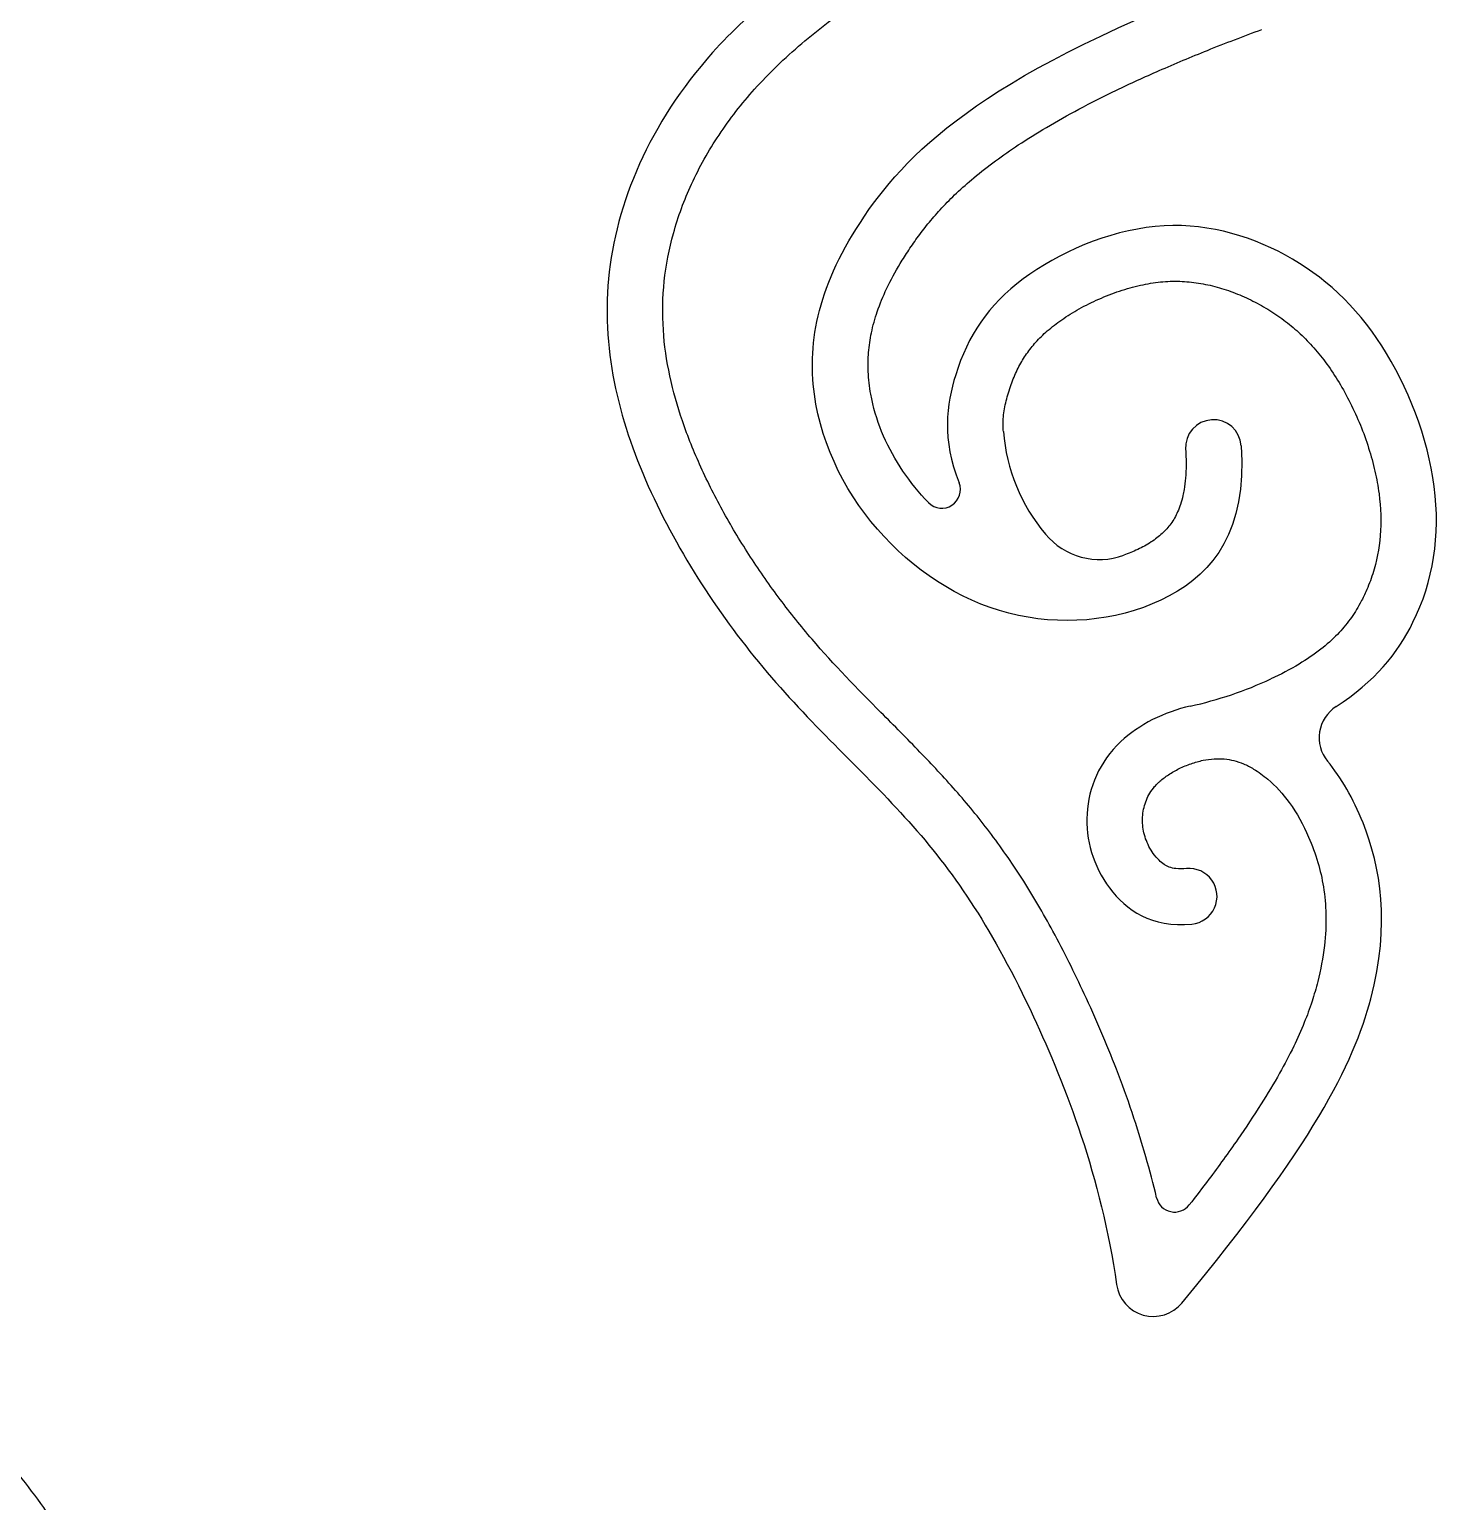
# Model space of a CAD drawing. Header units: millimetres. Extents: x -146 to 156, y -171 to 172.
# Drawn here: x 52.35 to 92.98, y 40.56 to 82.94 of the extents above; entities that cross this region are included whole.
import ezdxf

# ---------------------------------------------------------------- set-up
doc = ezdxf.new("R2010")
doc.units = ezdxf.units.MM
doc.header["$MEASUREMENT"] = 0
doc.layers.add('Layer 03', color=5, linetype='Continuous')

msp = doc.modelspace()

# ---------------------------------------------------------------- linework, layer by layer
at = {"layer": 'Layer 03'}
for centre, radius, start, end in [((86.437, 70.903), 0.802, 3.7052, 183.7052), ((85.599, 71.774), 5.225, 184.5144, 220.074), ((78.62, 69.691), 0.534, 224.1568, 21.6006), ((83.167, 69.728), 2.047, 220.074, 289.6731), ((83.387, 74.356), 11.155, 282.3449, 294.9634), ((90.552, 62.549), 1.069, 122.9395, 219.0813), ((85.74, 57.982), 0.802, 275.556, 95.556), ((85.322, 49.426), 0.534, 193.3554, 322.2007), ((84.707, 46.955), 1.069, 188.2314, 320.3695)]:
    msp.add_arc(centre, radius, start, end, dxfattribs=at)
for points, knots in [([(84.802, 49.303), (84.708, 49.698), (84.38, 50.952), (83.714, 52.923), (82.786, 55.079), (81.875, 56.915), (80.965, 58.478), (80.022, 59.831), (79.033, 61.034), (77.974, 62.164), (76.561, 63.579), (75.169, 65.002), (73.949, 66.526), (73.1, 67.738), (72.333, 69.009), (71.671, 70.317), (71.137, 71.634), (70.76, 72.956), (70.563, 74.31), (70.587, 75.698), (70.865, 77.116), (71.391, 78.539), (72.179, 79.939), (73.047, 81.05), (73.874, 81.903), (74.583, 82.546), (75.347, 83.159), (76.149, 83.731), (76.973, 84.251), (77.799, 84.709), (79.902, 85.71), (82.017, 86.517), (83.95, 87.074)], [4.655853, 4.655853, 4.655853, 4.655853, 5.795658, 8.293337, 10.491413, 12.380239, 14.043519, 15.563997, 17.005874, 18.412416, 19.909717, 22.621352, 23.994014, 25.383331, 26.775225, 28.157231, 29.497708, 30.757584, 32.010635, 33.326218, 34.639534, 36.053749, 37.570953, 39.134841, 40.002098, 40.902787, 41.82238, 42.749916, 43.666862, 44.554532, 45.401241, 46.102206, 46.102206, 46.102206, 46.102206]), ([(76.038, 85.549), (74.559, 84.657), (70.781, 81.636), (68.269, 75.631), (69.911, 69.509), (73.597, 64.016), (77.998, 60.126), (80.921, 55.789), (83.2, 49.912), (83.65, 46.802)], [-46.357918, -46.357918, -46.357918, -46.357918, -42.089993, -35.074994, -28.059995, -21.044996, -14.029997, -7.014998, -1.426646, -1.426646, -1.426646, -1.426646]), ([(87.237, 70.955), (87.396, 68.499), (85.491, 66.141), (80.7, 65.562), (76.658, 68.032), (74.411, 72.339), (75.401, 77.261), (80.036, 81.777), (87.28, 84.446)], [0, 0, 0, 0, 6.101392, 12.202784, 18.304176, 24.405568, 30.50696, 36.60835, 36.60835, 36.60835, 36.60835]), ([(78.236, 69.319), (78.201, 69.355), (77.899, 69.674), (77.391, 70.325), (76.856, 71.343), (76.577, 72.284), (76.488, 73.055), (76.498, 73.649), (76.584, 74.229), (76.757, 74.846), (77.033, 75.516), (77.353, 76.101), (77.67, 76.599), (77.948, 76.997), (78.263, 77.404), (78.628, 77.818), (79.054, 78.247), (79.767, 78.879), (80.634, 79.51), (81.659, 80.148), (82.601, 80.674), (83.684, 81.22), (84.919, 81.784), (86.316, 82.368), (87.309, 82.748), (87.834, 82.942)], [9.39333, 9.39333, 9.39333, 9.39333, 9.535119, 10.626425, 11.702329, 12.750196, 13.365156, 13.877365, 14.414833, 15.005001, 15.673954, 16.444923, 16.874681, 17.330552, 17.807472, 18.318799, 18.87916, 19.502739, 20.992569, 21.884667, 22.890332, 24.020986, 25.287684, 26.701104, 28.271924, 28.271924, 28.271924, 28.271924]), ([(89.971, 63.446), (91.083, 64.166), (92.607, 66.044), (93.188, 69.698), (91.462, 74.151), (88.689, 76.688), (84.836, 77.756), (80.538, 75.89), (78.918, 73.436), (78.62, 71.143), (79.117, 69.888)], [-46.068519, -46.068519, -46.068519, -46.068519, -42.966569, -38.882851, -34.799133, -30.715414, -26.631696, -22.547978, -18.46426, -15.327772, -15.327772, -15.327772, -15.327772]), ([(80.391, 71.363), (80.389, 71.391), (80.382, 71.496), (80.382, 71.676), (80.411, 71.983), (80.478, 72.291), (80.571, 72.598), (80.677, 72.894), (80.829, 73.234), (81.053, 73.607), (81.327, 73.951), (81.665, 74.281), (82.084, 74.601), (82.58, 74.909), (83.138, 75.187), (83.729, 75.417), (84.325, 75.585), (84.905, 75.683), (85.466, 75.701), (86.011, 75.649), (86.547, 75.533), (87.072, 75.358), (87.58, 75.129), (88.066, 74.856), (88.522, 74.541), (88.947, 74.18), (89.345, 73.77), (89.719, 73.303), (90.069, 72.773), (90.391, 72.185), (90.677, 71.552), (90.915, 70.894), (91.096, 70.232), (91.25, 69.393), (91.284, 68.392), (91.102, 67.441), (90.857, 66.803), (90.641, 66.365), (90.378, 65.945), (90, 65.498), (89.509, 65.062), (88.868, 64.629), (88.372, 64.371), (88.095, 64.242)], [3.660677, 3.660677, 3.660677, 3.660677, 3.738925, 3.954636, 4.166033, 4.604229, 4.838241, 5.064941, 5.486252, 5.883453, 6.283916, 6.716734, 7.207826, 7.762183, 8.353453, 8.954881, 9.541332, 10.089008, 10.603559, 11.112063, 11.622907, 12.140236, 12.663526, 13.187043, 13.702018, 14.218608, 14.74883, 15.304504, 15.897089, 16.529465, 17.185136, 17.845387, 18.492278, 19.108085, 20.237991, 21.289295, 21.806397, 22.15199, 22.661844, 23.192979, 23.79135, 24.500945, 25.35906, 25.35906, 25.35906, 25.35906]), ([(85.637, 70.852), (85.647, 70.705), (85.656, 70.429), (85.641, 70.042), (85.606, 69.745), (85.557, 69.491), (85.498, 69.275), (85.393, 68.998), (85.229, 68.707), (84.965, 68.415), (84.697, 68.213), (84.392, 68.03), (84.127, 67.904), (83.925, 67.826), (83.856, 67.801)], [0, 0, 0, 0, 0.413627, 0.774111, 1.086314, 1.252476, 1.498965, 1.713975, 2.084125, 2.432063, 2.812135, 3.023054, 3.429882, 3.632969, 3.632969, 3.632969, 3.632969]), ([(85.772, 63.458), (85.027, 63.295), (83.401, 62.473), (82.538, 60.364), (83.19, 58.105), (84.657, 57.071), (85.818, 57.184)], [17.82791, 17.82791, 17.82791, 17.82791, 21.364458, 25.637349, 29.910241, 34.183133, 34.183133, 34.183133, 34.183133]), ([(85.663, 58.78), (85.561, 58.77), (85.392, 58.766), (85.199, 58.808), (85.088, 58.858), (84.986, 58.918), (84.852, 59.032), (84.655, 59.27), (84.467, 59.627), (84.392, 60.014), (84.398, 60.319), (84.446, 60.616), (84.561, 60.899), (84.72, 61.117), (84.823, 61.227), (84.951, 61.346), (85.153, 61.498), (85.454, 61.668), (85.789, 61.807), (86.128, 61.903), (86.449, 61.949), (86.748, 61.946), (87.032, 61.897), (87.317, 61.8), (87.65, 61.627), (88.121, 61.283), (88.696, 60.643), (89.151, 59.809), (89.455, 58.98), (89.626, 58.233), (89.698, 57.428), (89.65, 56.51), (89.49, 55.674), (89.278, 54.938), (89.049, 54.315), (88.738, 53.622), (88.324, 52.839), (87.787, 51.947), (87.107, 50.928), (86.409, 49.965), (85.934, 49.342), (85.744, 49.099)], [-23.790675, -23.790675, -23.790675, -23.790675, -23.504501, -23.318798, -23.241616, -23.163944, -22.987302, -22.748865, -22.298118, -21.868879, -21.653775, -21.442089, -21.025749, -20.807029, -20.689748, -20.603753, -20.314431, -19.982702, -19.635344, -19.298144, -18.995878, -18.725605, -18.463675, -18.188776, -17.882143, -17.41373, -16.557218, -15.485736, -14.759169, -14.083101, -13.339877, -12.495487, -11.510329, -10.956018, -10.345979, -9.646629, -8.827147, -7.861088, -6.723099, -5.390348, -4.52386, -4.52386, -4.52386, -4.52386]), ([(85.531, 46.273), (89.294, 50.818), (91.795, 55.749), (91.085, 59.756), (90.113, 61.394), (89.723, 61.875)], [0.504688, 0.504688, 0.504688, 0.504688, 4.272891, 8.545783, 10.949446, 10.949446, 10.949446, 10.949446]), ([(56.747, 30.312), (56.743, 30.342), (56.628, 31.165), (56.316, 32.766), (55.615, 35.05), (54.683, 37.238), (53.533, 39.307), (52.178, 41.235), (50.636, 43.003), (48.926, 44.591), (47.067, 45.986), (45.082, 47.172), (42.994, 48.139), (40.826, 48.879), (38.603, 49.385), (36.35, 49.654), (34.093, 49.685), (31.856, 49.481), (29.663, 49.046), (27.538, 48.386), (25.505, 47.512), (23.756, 46.532), (22.715, 45.817), (22.288, 45.5)], [0.3993698, 0.3993698, 0.3993698, 0.3993698, 0.4, 0.4166667, 0.4333333, 0.45, 0.4666667, 0.4833333, 0.5, 0.5166667, 0.5333333, 0.55, 0.5666667, 0.5833333, 0.6, 0.6166667, 0.6333333, 0.65, 0.6666667, 0.6833333, 0.7, 0.7166667, 0.7288241, 0.7288241, 0.7288241, 0.7288241]), ([(14.877, 13.606), (15.665, 12.659), (17.007, 11.285), (19.028, 9.656), (20.722, 8.519), (23.088, 7.209), (25.601, 6.215), (28.204, 5.557), (30.181, 5.235), (32.17, 5.085), (34.816, 5.113), (37.433, 5.48), (39.965, 6.178), (42.409, 7.083), (45.284, 8.594), (48.356, 10.957), (50.958, 13.79), (52.679, 16.471), (53.759, 18.756), (54.632, 21.107), (55.194, 23.548), (55.436, 26.024), (55.456, 27.879), (55.318, 29.721), (55.023, 31.537), (54.575, 33.314), (53.781, 35.61), (52.7, 37.781), (51.357, 39.781), (49.859, 41.643), (47.711, 43.703), (45.252, 45.358), (43.15, 46.408), (40.983, 47.266), (38.17, 47.978), (34.719, 48.241), (31.304, 47.911), (28.024, 47.009), (24.975, 45.571), (22.241, 43.649), (20.284, 41.693), (18.946, 39.956), (17.773, 38.128), (16.618, 35.682), (15.902, 33.086), (15.605, 30.974), (15.492, 28.864), (15.69, 26.24), (16.331, 23.702), (17.095, 21.774), (18.013, 19.936), (19.44, 17.814), (21.547, 15.616), (23.977, 13.829), (26.21, 12.717), (28.078, 12.072), (29.504, 11.714), (30.949, 11.481), (32.879, 11.338), (34.808, 11.444), (36.692, 11.796), (38.52, 12.303), (40.693, 13.221), (43.054, 14.741), (45.098, 16.624), (46.771, 18.806), (48.031, 21.216), (48.85, 23.778), (49.213, 26.414), (49.12, 29.043), (48.583, 31.588), (47.629, 33.976), (46.294, 36.139), (44.628, 38.019), (43.005, 39.313), (41.601, 40.161), (40.147, 40.876), (38.241, 41.525), (35.876, 41.896), (33.512, 41.856), (31.219, 41.416), (29.064, 40.6), (27.106, 39.441), (25.399, 37.982), (23.987, 36.274), (22.904, 34.375), (22.173, 32.346), (21.807, 30.25), (21.806, 28.153), (22.161, 26.116), (22.851, 24.198), (23.846, 22.453), (25.107, 20.927), (26.589, 19.661), (28.241, 18.683), (30.009, 18.015), (31.836, 17.666), (33.667, 17.638), (35.446, 17.92), (37.122, 18.495), (38.648, 19.335), (39.983, 20.407), (41.094, 21.671), (41.955, 23.083), (42.55, 24.594), (42.869, 26.155), (42.913, 27.719), (42.691, 29.238), (42.219, 30.667), (41.522, 31.968), (40.63, 33.105), (39.576, 34.052), (38.399, 34.786), (37.141, 35.295), (35.843, 35.573), (34.546, 35.62), (33.289, 35.447), (32.11, 35.068), (31.041, 34.504), (30.108, 33.781), (29.335, 32.93), (28.738, 31.982), (28.325, 30.972), (28.1, 29.935), (28.06, 28.905), (28.196, 27.912), (28.493, 26.986), (28.934, 26.153), (29.495, 25.432), (30.151, 24.841), (30.875, 24.389), (31.64, 24.082), (32.417, 23.919), (33.182, 23.897), (33.909, 24.004), (34.578, 24.229), (35.171, 24.554), (35.673, 24.96), (36.077, 25.425), (36.376, 25.93), (36.571, 26.452), (36.664, 26.97), (36.662, 27.468), (36.577, 27.927), (36.421, 28.335), (36.21, 28.683), (35.996, 28.922), (35.812, 29.077), (35.718, 29.143), (35.67, 29.173)], [-2.167117, -2.167117, -2.167117, -2.167117, 2.701923, 5.397622, 8.080302, 10.754837, 16.073774, 18.718683, 21.353864, 23.979313, 26.595045, 31.797383, 34.38394, 36.96076, 42.08524, 47.170865, 52.217525, 57.225312, 59.71464, 62.194217, 67.124167, 69.574567, 72.015267, 74.446232, 76.867449, 79.278933, 81.680697, 86.455107, 88.827709, 91.19057, 95.887125, 100.544838, 102.859082, 105.163591, 109.743462, 114.284472, 118.786524, 123.249717, 127.67402, 132.059379, 136.4059, 138.564568, 140.713493, 144.982169, 149.212012, 151.312327, 153.402905, 157.554907, 161.668066, 163.710033, 165.742269, 169.777605, 173.774076, 177.731599, 181.650278, 183.59504, 185.530057, 187.455341, 189.370908, 193.172931, 195.059347, 196.936023, 200.660214, 204.345576, 207.991991, 211.599531, 215.168228, 218.697978, 222.188877, 225.640906, 229.054001, 232.428267, 235.763627, 239.060079, 242.317711, 243.931929, 245.536412, 248.716232, 251.857226, 254.959282, 258.02248, 261.046835, 264.032256, 266.978846, 269.88656, 272.755359, 275.585345, 278.376423, 281.128613, 283.841994, 286.51645, 289.152044, 291.748819, 294.306665, 296.825676, 299.305844, 301.747096, 304.149537, 306.513098, 308.837768, 311.12364, 313.370607, 315.578709, 317.748012, 319.878398, 321.969946, 324.022678, 326.036497, 328.011503, 329.947664, 331.844928, 333.7034, 335.522991, 337.30371, 339.045644, 340.748674, 342.412858, 344.038246, 345.624722, 347.172374, 348.681205, 350.151126, 351.582245, 352.974499, 354.327859, 355.642422, 356.918079, 358.154856, 359.352822, 360.511847, 361.631999, 362.713302, 363.755635, 364.759087, 365.723622, 366.649155, 367.535778, 368.383382, 369.191934, 369.9615, 370.691916, 371.383185, 372.035318, 372.648113, 373.221572, 373.755614, 374.250215, 374.482092, 374.704859, 374.704859, 374.704859, 374.704859])]:
    msp.add_open_spline(points, degree=3, knots=knots, dxfattribs=at)

doc.saveas('drawing.dxf')
